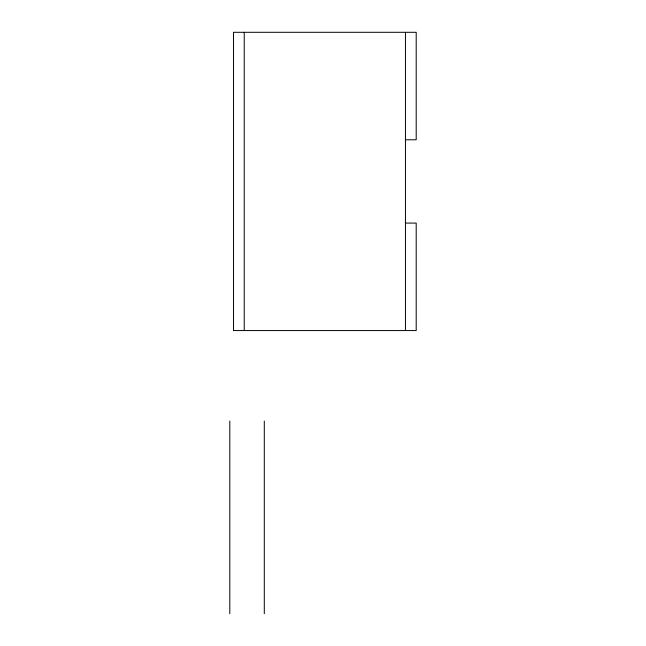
<?xml version="1.0" encoding="UTF-8"?>
<svg xmlns="http://www.w3.org/2000/svg" width="646" height="646" viewBox="0 0 646 646"><rect width="100%" height="100%" fill="white"/><g stroke="black" fill="none" stroke-linecap="round" stroke-linejoin="round"><path stroke-width="0.97" d="M405.454 139.778L416.202 139.778L416.202 32.3L233.489 32.3L233.489 330.558L416.202 330.558L416.202 223.08L405.454 223.08M405.454 32.3L405.454 330.558M264.295 421.039L264.295 613.7M244.236 32.3L244.236 330.558M229.798 421.039L229.798 613.7"/></g></svg>
